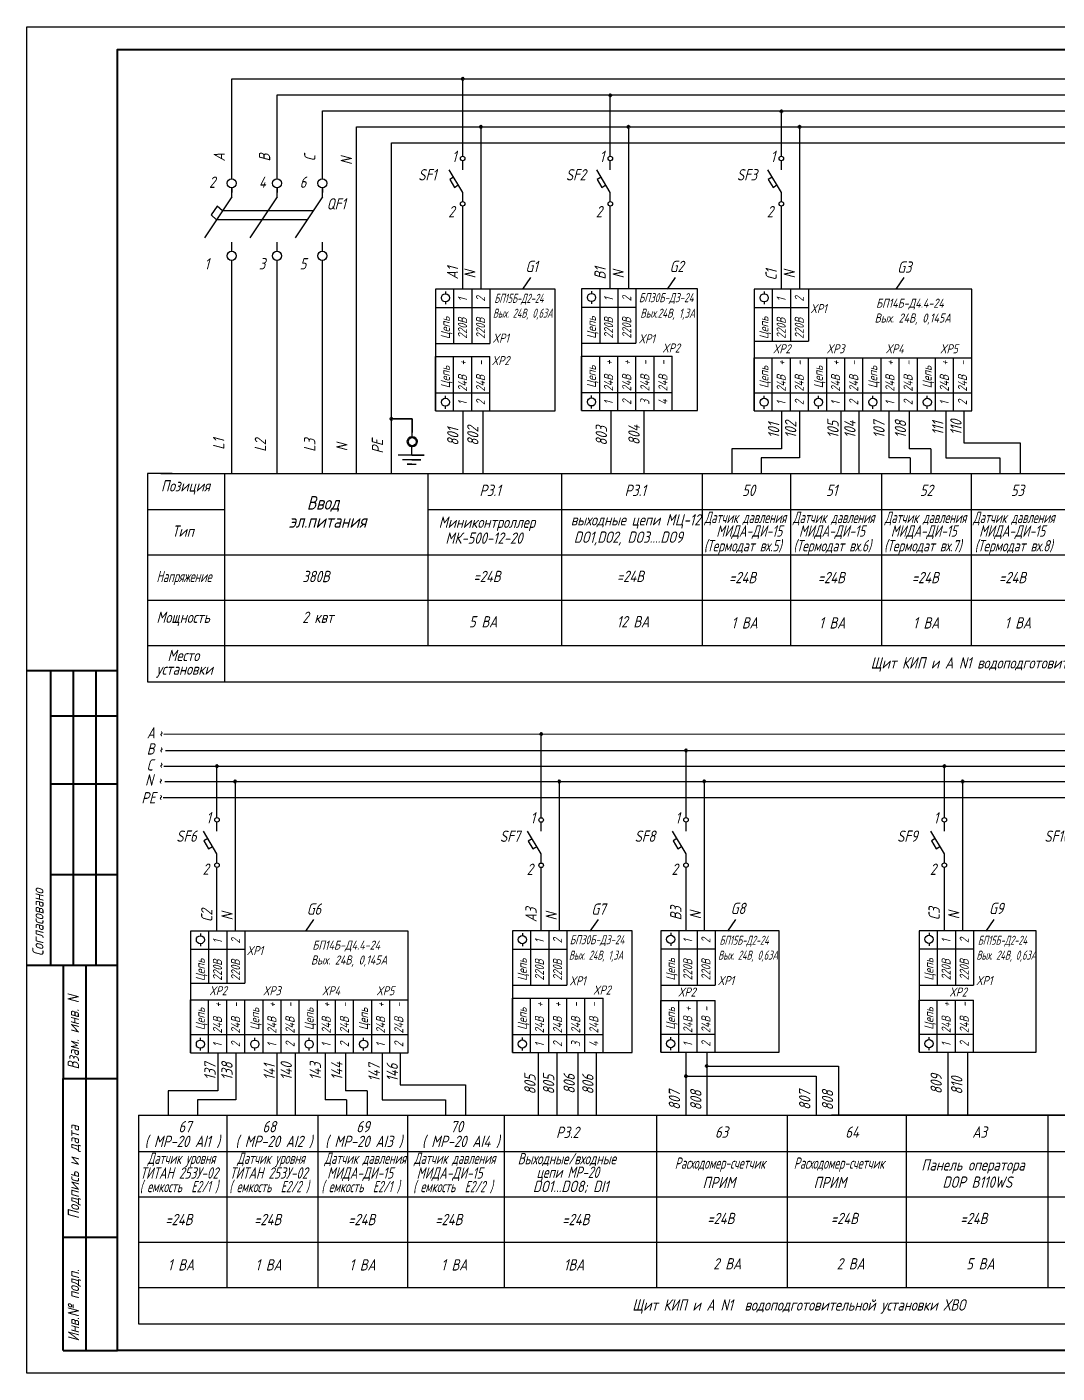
# Model space of a CAD drawing. Header units: millimetres. Extents: x 1 to 588, y 1 to 298.
# Drawn here: x 0.7 to 228, y 0.6 to 297.6 of the extents above; entities that cross this region are included whole.
import ezdxf

# ---------------------------------------------------------------- set-up
doc = ezdxf.new("R2010")
doc.units = ezdxf.units.MM
doc.layers.add('MAIN', color=7, linetype='Continuous', lineweight=50)
doc.styles.add('GOST тип А', font='GOST_A.TTF', dxfattribs={"oblique": 15})
doc.styles.get("Standard").update_dxf_attribs({"font": 'GOST_A.TTF', "oblique": 15, "height": 2.5})

msp = doc.modelspace()

# ---------------------------------------------------------------- linework, layer by layer
for p, q in [((0.73, 0.55), (0.73, 297.55)), ((0.73, 297.55), (588.46, 297.55)), ((96.87, 212.85), (96.87, 199.06)), ((101.29, 212.85), (101.29, 199.06)), ((129.52, 212.87), (129.52, 199.07)), ((136.85, 213), (136.85, 199.2)), ((122.3, 71.34), (122.3, 57.55)), ((146.13, 71.35), (146.13, 57.56)), ((150.7, 71.33), (150.7, 57.42)), ((203.88, 71.35), (203.88, 57.56)), ((208.27, 71.33), (208.27, 57.42)), ((113.51, 71.21), (113.51, 57.42)), ((117.64, 71.21), (117.64, 57.42)), ((126.29, 71.21), (126.29, 57.42)), ((174.88, 66.05), (174.88, 57.56)), ((179.77, 68.3), (179.77, 57.42)), ((588.46, 0.55), (0.73, 0.55))]:
    msp.add_line(p, q)
at = {"lineweight": 40}
msp.add_line((20.73, 5.55), (20.73, 292.55), dxfattribs=at)
at = {"linetype": 'Continuous'}
for p, q in [((96.87, 269.04), (96.88, 286.21)), ((129.43, 269.04), (129.44, 282.56)), ((167.18, 269.04), (167.18, 279.02)), ((100.87, 275.49), (100.87, 239.68)), ((133.43, 275.49), (133.43, 239.68)), ((171.18, 275.49), (171.18, 239.68)), ((96.87, 239.68), (96.87, 258.04)), ((129.43, 239.68), (129.43, 258.04)), ((167.18, 239.68), (167.18, 258.04)), ((114.18, 123.09), (114.18, 141.55)), ((146.14, 123.11), (146.14, 137.92)), ((203.14, 123.11), (203.14, 134.45)), ((46.65, 131.05), (46.65, 98.05)), ((118.18, 131.05), (118.18, 98.03)), ((150.17, 131.05), (150.17, 98.04)), ((207.17, 131.06), (207.17, 98.04)), ((42.65, 97.98), (42.65, 112.04)), ((114.18, 98.03), (114.18, 112.09)), ((146.14, 98.04), (146.14, 112.11)), ((203.14, 98.04), (203.14, 112.11))]:
    msp.add_line(p, q, dxfattribs=at)
at = {"lineweight": 30}
for p, q in [((96.87, 266.04), (96.87, 268.04)), ((129.43, 266.04), (129.43, 268.04)), ((167.18, 266.04), (167.18, 268.04)), ((96.87, 261.04), (93.87, 266.04)), ((94.86, 264.39), (94, 263.88)), ((129.43, 261.04), (126.43, 266.04)), ((127.42, 264.39), (126.56, 263.88)), ((167.18, 261.04), (164.18, 266.04)), ((165.16, 264.39), (164.3, 263.88)), ((94, 263.88), (95.03, 262.16)), ((95.03, 262.16), (95.89, 262.68)), ((126.56, 263.88), (127.59, 262.16)), ((127.59, 262.16), (128.45, 262.68)), ((164.3, 263.88), (165.33, 262.16)), ((165.33, 262.16), (166.19, 262.68)), ((96.87, 259.04), (96.87, 261.04)), ((129.43, 259.04), (129.43, 261.04)), ((167.18, 259.04), (167.18, 261.04)), ((93.06, 239.21), (93.06, 238.68)), ((125.29, 239.28), (125.29, 238.75)), ((163.37, 239.21), (163.37, 238.68)), ((93.06, 236.88), (93.06, 236.36)), ((125.29, 236.95), (125.29, 236.43)), ((163.37, 236.88), (163.37, 236.36)), ((93.06, 215.65), (93.06, 216.18)), ((93.06, 213.33), (93.06, 213.85)), ((125.29, 215.72), (125.29, 216.25)), ((125.29, 213.4), (125.29, 213.92)), ((163.37, 215.65), (163.37, 216.18)), ((163.37, 213.33), (163.37, 213.85)), ((175.37, 215.65), (175.37, 216.18)), ((175.37, 213.33), (175.37, 213.85)), ((187.37, 215.65), (187.37, 216.18)), ((187.37, 213.33), (187.37, 213.85)), ((199.37, 215.65), (199.37, 216.18)), ((199.37, 213.33), (199.37, 213.85)), ((42.65, 120.11), (42.65, 122.11)), ((114.18, 120.09), (114.18, 122.09)), ((146.14, 120.11), (146.14, 122.11)), ((203.14, 120.11), (203.14, 122.11)), ((42.65, 115.11), (39.65, 120.11)), ((114.18, 115.09), (111.18, 120.09)), ((146.14, 115.11), (143.14, 120.11)), ((203.14, 115.11), (200.14, 120.11)), ((40.64, 118.47), (39.78, 117.96)), ((39.78, 117.96), (40.81, 116.24)), ((40.81, 116.24), (41.66, 116.76)), ((112.16, 118.45), (111.3, 117.93)), ((111.3, 117.93), (112.33, 116.22)), ((112.33, 116.22), (113.19, 116.73)), ((144.13, 118.46), (143.27, 117.95)), ((143.27, 117.95), (144.3, 116.23)), ((144.3, 116.23), (145.16, 116.75)), ((201.13, 118.46), (200.27, 117.95)), ((200.27, 117.95), (201.3, 116.23)), ((201.3, 116.23), (202.16, 116.75)), ((42.65, 113.11), (42.65, 115.11)), ((114.18, 113.09), (114.18, 115.09)), ((146.14, 113.11), (146.14, 115.11)), ((203.14, 113.11), (203.14, 115.11)), ((39, 97.57), (39, 97.05)), ((39, 95.25), (39, 94.72)), ((110.03, 97.62), (110.03, 97.09)), ((110.03, 95.29), (110.03, 94.77)), ((142.76, 97.68), (142.76, 97.16)), ((142.76, 95.36), (142.76, 94.83)), ((199.76, 97.68), (199.76, 97.16)), ((199.76, 95.36), (199.76, 94.83)), ((39, 74.02), (39, 74.55)), ((51, 74.02), (51, 74.55)), ((63, 74.02), (63, 74.55)), ((75, 74.02), (75, 74.55)), ((110.03, 74.07), (110.03, 74.59)), ((142.76, 74.13), (142.76, 74.66)), ((199.76, 74.13), (199.76, 74.66)), ((39, 71.69), (39, 72.22)), ((51, 71.69), (51, 72.22)), ((63, 71.69), (63, 72.22)), ((75, 71.69), (75, 72.22)), ((110.03, 71.74), (110.03, 72.27)), ((142.76, 71.81), (142.76, 72.33)), ((199.76, 71.81), (199.76, 72.33))]:
    msp.add_line(p, q, dxfattribs=at)
at = {"linetype": 'Continuous', "lineweight": 30}
for p, q in [((90.87, 239.68), (90.87, 212.85)), ((117.3, 239.68), (90.87, 239.68)), ((117.3, 212.85), (117.3, 239.68)), ((123.1, 239.75), (123.1, 212.92)), ((148.69, 239.75), (123.1, 239.75)), ((148.69, 212.92), (148.69, 239.75)), ((161.18, 239.68), (161.18, 212.85)), ((209.18, 239.68), (161.18, 239.68)), ((209.18, 212.85), (209.18, 239.68)), ((90.87, 212.85), (117.3, 212.85)), ((123.1, 212.92), (148.69, 212.92)), ((161.18, 212.85), (209.18, 212.85)), ((36.81, 98.05), (36.81, 71.22)), ((84.81, 98.05), (36.81, 98.05)), ((84.81, 71.22), (84.81, 98.05)), ((107.84, 98.1), (107.84, 71.26)), ((134.25, 98.1), (107.84, 98.1)), ((134.25, 71.26), (134.25, 98.1)), ((140.57, 98.16), (140.57, 71.33)), ((166.67, 98.16), (140.57, 98.16)), ((166.67, 71.33), (166.67, 98.16)), ((197.57, 98.16), (197.57, 71.33)), ((223.42, 98.16), (197.57, 98.16)), ((223.42, 71.33), (223.42, 98.16)), ((140.57, 71.33), (166.67, 71.33)), ((197.57, 71.33), (223.42, 71.33)), ((36.81, 71.22), (84.81, 71.22)), ((107.84, 71.26), (134.25, 71.26))]:
    msp.add_line(p, q, dxfattribs=at)
at = {"lineweight": 30, "ltscale": 0.5}
for p, q in [((90.87, 239.68), (90.87, 227.68)), ((94.87, 239.68), (94.87, 227.68)), ((102.87, 239.68), (102.87, 227.68)), ((123.1, 239.75), (123.1, 227.75)), ((127.1, 239.75), (127.1, 227.75)), ((135.1, 239.75), (135.1, 227.75)), ((161.18, 239.68), (161.18, 228.19)), ((165.18, 239.68), (165.18, 228.19)), ((173.18, 239.68), (173.18, 228.19)), ((90.87, 235.68), (102.87, 235.68)), ((123.1, 235.75), (135.1, 235.75)), ((161.18, 235.68), (173.18, 235.68)), ((90.87, 227.68), (102.87, 227.68)), ((123.1, 227.75), (135.1, 227.75)), ((161.18, 228.19), (173.18, 228.19)), ((90.87, 212.85), (90.87, 224.85)), ((90.87, 224.85), (102.87, 224.85)), ((94.87, 212.85), (94.87, 224.85)), ((102.87, 212.85), (102.87, 224.85)), ((123.1, 212.92), (123.1, 224.92)), ((123.1, 224.92), (143.1, 224.92)), ((127.1, 212.92), (127.1, 224.92)), ((143.1, 212.92), (143.1, 224.92)), ((161.18, 212.85), (161.18, 224.51)), ((161.18, 224.51), (173.18, 224.51)), ((165.18, 212.85), (165.18, 224.51)), ((173.18, 212.85), (173.18, 224.51)), ((173.18, 212.85), (173.18, 224.51)), ((173.18, 224.51), (185.18, 224.51)), ((177.18, 212.85), (177.18, 224.51)), ((185.18, 212.85), (185.18, 224.51)), ((185.18, 212.85), (185.18, 224.51)), ((185.18, 224.51), (197.18, 224.51)), ((189.18, 212.85), (189.18, 224.51)), ((197.18, 212.85), (197.18, 224.51)), ((197.18, 212.85), (197.18, 224.51)), ((197.18, 224.51), (209.18, 224.51)), ((201.18, 212.85), (201.18, 224.51)), ((209.18, 212.85), (209.18, 224.51)), ((90.87, 216.85), (102.87, 216.85)), ((123.1, 216.92), (143.1, 216.92)), ((161.18, 216.85), (173.18, 216.85)), ((173.18, 216.85), (185.18, 216.85)), ((185.18, 216.85), (197.18, 216.85)), ((197.18, 216.85), (209.18, 216.85)), ((36.81, 98.05), (36.81, 86.56)), ((40.81, 98.05), (40.81, 86.56)), ((48.81, 98.05), (48.81, 86.56)), ((107.84, 98.1), (107.84, 86.1)), ((111.84, 98.1), (111.84, 86.1)), ((119.84, 98.1), (119.84, 86.1)), ((140.57, 98.16), (140.57, 86.16)), ((144.57, 98.16), (144.57, 86.16)), ((152.57, 98.16), (152.57, 86.16)), ((197.57, 98.16), (197.57, 86.16)), ((201.57, 98.16), (201.57, 86.16)), ((209.57, 98.16), (209.57, 86.16)), ((36.81, 94.05), (48.81, 94.05)), ((107.84, 94.1), (119.84, 94.1)), ((140.57, 94.16), (152.57, 94.16)), ((197.57, 94.16), (209.57, 94.16)), ((36.81, 86.56), (48.81, 86.56)), ((140.57, 86.16), (152.57, 86.16)), ((197.57, 86.16), (209.57, 86.16)), ((107.84, 86.1), (119.84, 86.1)), ((107.84, 71.26), (107.84, 83.26)), ((107.84, 83.26), (127.84, 83.26)), ((111.84, 71.26), (111.84, 83.26)), ((127.84, 71.26), (127.84, 83.26)), ((36.81, 71.22), (36.81, 82.88)), ((36.81, 82.88), (48.81, 82.88)), ((40.81, 71.22), (40.81, 82.88)), ((48.81, 71.22), (48.81, 82.88)), ((48.81, 71.22), (48.81, 82.88)), ((48.81, 82.88), (60.81, 82.88)), ((52.81, 71.22), (52.81, 82.88)), ((60.81, 71.22), (60.81, 82.88)), ((60.81, 71.22), (60.81, 82.88)), ((60.81, 82.88), (72.81, 82.88)), ((64.81, 71.22), (64.81, 82.88)), ((72.81, 71.22), (72.81, 82.88)), ((72.81, 71.22), (72.81, 82.88)), ((72.81, 82.88), (84.81, 82.88)), ((76.81, 71.22), (76.81, 82.88)), ((84.81, 71.22), (84.81, 82.88)), ((140.57, 71.33), (140.57, 82.76)), ((140.57, 82.76), (152.57, 82.76)), ((144.57, 71.33), (144.57, 82.76)), ((197.57, 71.33), (197.57, 82.83)), ((197.57, 82.83), (209.57, 82.83)), ((201.57, 71.33), (201.57, 82.83)), ((36.81, 75.22), (48.81, 75.22)), ((48.81, 75.22), (60.81, 75.22)), ((60.81, 75.22), (72.81, 75.22)), ((72.81, 75.22), (84.81, 75.22)), ((107.84, 75.26), (127.84, 75.26)), ((140.57, 75.33), (152.57, 75.33)), ((197.57, 75.33), (209.57, 75.33))]:
    msp.add_line(p, q, dxfattribs=at)
at = {"ltscale": 0.5}
for p, q in [((98.87, 239.68), (98.87, 227.68)), ((131.1, 239.75), (131.1, 227.75)), ((169.18, 239.68), (169.18, 228.19)), ((98.87, 212.85), (98.87, 224.85)), ((131.1, 212.92), (131.1, 224.92)), ((139.1, 212.92), (139.1, 224.92)), ((169.18, 212.85), (169.18, 224.51)), ((181.18, 212.85), (181.18, 224.51)), ((193.18, 212.85), (193.18, 224.51)), ((205.18, 212.85), (205.18, 224.51)), ((167.18, 212.85), (167.18, 204.46)), ((171.18, 212.85), (171.18, 202.46)), ((180.26, 212.85), (180.26, 199.06)), ((184.26, 212.85), (184.26, 199.06)), ((190.86, 212.85), (190.86, 202.46)), ((195.4, 212.85), (195.4, 204.46)), ((203.45, 212.85), (203.45, 202.46)), ((207.45, 212.85), (207.45, 205.78)), ((44.81, 98.05), (44.81, 86.56)), ((115.84, 98.1), (115.84, 86.1)), ((148.57, 98.16), (148.57, 86.16)), ((205.57, 98.16), (205.57, 86.16)), ((115.84, 71.26), (115.84, 83.26)), ((123.84, 71.26), (123.84, 83.26)), ((44.81, 71.22), (44.81, 82.88)), ((56.81, 71.22), (56.81, 82.88)), ((68.81, 71.22), (68.81, 82.88)), ((80.81, 71.22), (80.81, 82.88)), ((148.57, 71.33), (148.57, 82.76)), ((205.57, 71.33), (205.57, 82.83)), ((42.81, 71.22), (42.81, 62.83)), ((46.81, 71.22), (46.81, 60.83)), ((55.89, 71.22), (55.89, 57.42)), ((59.89, 71.22), (59.89, 57.42)), ((66.49, 71.22), (66.49, 60.83)), ((71.04, 71.22), (71.04, 62.83)), ((79.08, 71.22), (79.08, 60.83)), ((83.08, 71.22), (83.08, 64.14))]:
    msp.add_line(p, q, dxfattribs=at)
at = {"lineweight": -3, "ltscale": 0.5}
for p, q in [((135.1, 212.92), (135.1, 224.92)), ((119.84, 71.26), (119.84, 83.26)), ((152.57, 71.33), (152.57, 82.76)), ((209.57, 71.33), (209.57, 82.83))]:
    msp.add_line(p, q, dxfattribs=at)
at = {"color": 7, "linetype": 'Continuous', "lineweight": 30}
for p, q in [((88.37, 203.07), (82.62, 203.07)), ((87.62, 202.07), (83.62, 202.07)), ((85.62, 203.07), (88.37, 203.07)), ((85.62, 202.07), (87.62, 202.07)), ((84.62, 201.07), (86.62, 201.07)), ((85.62, 201.07), (84.62, 201.07))]:
    msp.add_line(p, q, dxfattribs=at)
at = {"lineweight": 50, "ltscale": 0.5}
for centre in [(96.88, 286.09), (129.44, 282.46), (167.18, 278.93), (100.87, 275.49), (133.43, 275.49), (171.18, 275.49), (81.13, 211.07), (114.18, 141.55), (146.14, 137.92), (42.65, 134.44), (203.14, 134.45), (46.65, 131.05), (118.18, 131.05), (150.15, 131.1), (207.17, 131.06), (150.7, 68.3), (146.13, 66.05)]:
    msp.add_circle(centre, 0.208, dxfattribs=at)
for centre in [(96.87, 268.54), (129.43, 268.54), (167.18, 268.54), (96.87, 258.54), (129.43, 258.54), (167.18, 258.54), (42.65, 122.61), (114.18, 122.59), (146.14, 122.61), (203.14, 122.61), (42.65, 112.61), (114.18, 112.59), (146.14, 112.61), (203.14, 112.61)]:
    msp.add_circle(centre, 0.5)
at = {"linetype": 'Continuous', "lineweight": 30}
for centre in [(93.06, 237.78), (125.29, 237.85), (163.37, 237.78), (93.06, 214.75), (125.29, 214.82), (163.37, 214.75), (175.37, 214.75), (187.37, 214.75), (199.37, 214.75), (39, 96.15), (110.03, 96.19), (142.76, 96.26), (199.76, 96.26), (39, 73.12), (51, 73.12), (63, 73.12), (75, 73.12), (110.03, 73.17), (142.76, 73.23), (199.76, 73.23)]:
    msp.add_circle(centre, 0.9, dxfattribs=at)
at = {"layer": 'MAIN', "color": 7, "linetype": 'Continuous', "lineweight": -3}
for p, q in [((0.73, 297.55), (562.7, 297.55)), ((111.81, 242.29), (110.03, 239.68)), ((143.78, 242.29), (142, 239.68)), ((194.23, 242.29), (192.45, 239.68)), ((207.45, 205.78), (219.85, 205.78)), ((219.85, 205.78), (219.85, 199.05)), ((167.18, 204.46), (156.23, 204.46)), ((156.23, 204.46), (156.23, 199.04)), ((171.18, 202.46), (162.75, 202.46)), ((162.75, 202.46), (162.75, 199.03)), ((195.57, 202.46), (190.86, 202.46)), ((200.14, 204.46), (195.4, 204.46)), ((195.57, 202.46), (195.57, 199.06)), ((200.14, 204.46), (200.14, 199.06)), ((203.45, 202.46), (215.41, 202.46)), ((215.41, 202.46), (215.41, 199.07)), ((27.3, 199.06), (27.3, 153.06)), ((32.8, 199.06), (27.3, 199.06)), ((30.3, 199.06), (387.53, 199.05)), ((44.3, 199.05), (44.3, 153.05)), ((89.18, 199.05), (89.18, 161.06)), ((89.18, 199.05), (89.18, 161.06)), ((118.67, 199.06), (118.67, 161.06)), ((149.73, 199.06), (149.73, 161.06)), ((169.21, 199.06), (169.21, 161.06)), ((189.24, 199.06), (189.24, 160.96)), ((209.02, 199.06), (209.02, 160.95)), ((27.3, 191.06), (44.3, 191.06)), ((89.18, 191.05), (387.53, 191.06)), ((387.53, 181.02), (27.3, 181.02)), ((27.3, 171.06), (387.53, 171.06)), ((27.3, 161.06), (387.53, 161.06)), ((27.3, 153.06), (387.53, 153.06)), ((42.65, 123.11), (42.65, 134.44)), ((63.95, 100.65), (62.17, 98.05)), ((126.73, 100.63), (124.95, 98.02)), ((157.09, 100.65), (155.3, 98.04)), ((214.09, 100.65), (212.3, 98.04)), ((146.13, 66.05), (174.88, 66.05)), ((150.7, 68.3), (179.77, 68.3)), ((42.81, 62.83), (31.86, 62.83)), ((31.86, 62.83), (31.86, 57.4)), ((75.77, 62.83), (71.04, 62.83)), ((75.77, 62.83), (75.77, 57.42)), ((83.08, 64.14), (97.48, 64.14)), ((97.48, 64.14), (97.48, 57.41)), ((46.81, 60.83), (38.39, 60.83)), ((38.39, 60.83), (38.39, 57.4)), ((71.21, 60.83), (66.49, 60.83)), ((71.21, 60.83), (71.21, 57.42)), ((79.08, 60.83), (93.04, 60.83)), ((93.04, 60.83), (93.04, 57.43)), ((25.36, 57.43), (385.89, 57.42)), ((25.36, 57.43), (25.36, 19.43)), ((25.36, 57.43), (25.36, 21.02)), ((25.36, 57.42), (25.36, 19.42)), ((25.36, 57.42), (25.36, 19.42)), ((44.84, 57.42), (44.84, 19.42)), ((64.88, 57.42), (64.88, 19.33)), ((84.66, 57.42), (84.66, 19.32)), ((106.02, 57.42), (106.02, 19.42)), ((139.65, 57.41), (139.65, 19.4)), ((168.48, 57.42), (168.48, 19.42)), ((287.2, 57.42), (178.23, 57.42)), ((194.73, 57.42), (194.73, 19.42)), ((225.98, 57.42), (225.98, 19.42)), ((225.98, 57.42), (225.98, 19.42)), ((25.36, 49.43), (385.89, 49.42)), ((25.36, 39.43), (385.89, 39.42)), ((25.36, 29.43), (385.89, 29.42)), ((25.36, 21.02), (25.36, 11.42)), ((25.36, 19.43), (385.89, 19.42)), ((25.36, 11.42), (385.89, 11.42))]:
    msp.add_line(p, q, dxfattribs=at)
at = {"layer": 'MAIN', "color": 7, "linetype": 'Continuous', "lineweight": 30}
for p, q in [((45.9, 264.05), (45.91, 286.09)), ((45.91, 286.09), (366.32, 286.09)), ((55.9, 264.05), (55.91, 282.56)), ((55.91, 282.56), (366.32, 282.56)), ((65.9, 264.05), (65.91, 279.02)), ((65.91, 279.02), (366.32, 279.02)), ((73.4, 199.05), (73.41, 275.48)), ((73.41, 275.48), (366.41, 275.49)), ((81.13, 199.11), (81.13, 271.95)), ((81.13, 271.95), (366.32, 271.95)), ((45.9, 262.05), (45.9, 261.05)), ((45.9, 260.05), (45.9, 262.05)), ((55.9, 262.05), (55.9, 261.05)), ((55.9, 260.05), (55.9, 262.05)), ((65.9, 260.05), (65.9, 262.05)), ((65.9, 262.05), (65.9, 261.05)), ((45.9, 260.05), (39.9, 251.05)), ((55.9, 260.05), (49.9, 251.05)), ((65.9, 260.05), (59.9, 251.05)), ((42.69, 258.04), (41.39, 256.1)), ((42.58, 255.02), (41.39, 256.1)), ((43.89, 256.99), (42.69, 258.04)), ((43.9, 257.05), (63.9, 257.05)), ((42.54, 255.05), (62.54, 255.05)), ((45.9, 248.05), (45.9, 250.05)), ((55.9, 248.05), (55.9, 250.05)), ((65.9, 248.05), (65.9, 250.05)), ((85.62, 203.09), (85.62, 205.08)), ((30.9, 141.55), (357.79, 141.56)), ((31.27, 137.92), (363.79, 137.93)), ((30.9, 134.44), (370.79, 134.45)), ((31.13, 131.05), (293.26, 131.06)), ((30.78, 127.51), (374.62, 127.52))]:
    msp.add_line(p, q, dxfattribs=at)
at = {"layer": 'MAIN', "color": 7, "linetype": 'Continuous', "lineweight": -2}
for p, q in [((85.72, 211.07), (81.13, 211.07)), ((81.13, 211.07), (85.72, 211.07)), ((85.72, 207.07), (85.72, 211.07)), ((85.72, 211.07), (85.72, 208.07))]:
    msp.add_line(p, q, dxfattribs=at)
at = {"layer": 'MAIN', "color": 7, "linetype": 'Continuous', "lineweight": 40}
for p, q in [((0.72, 155.55), (20.72, 155.55)), ((5.92, 155.55), (5.92, 90.55)), ((10.92, 155.55), (10.92, 90.55)), ((15.92, 155.55), (15.92, 90.55)), ((5.92, 145.55), (20.72, 145.55)), ((5.92, 130.55), (20.72, 130.55)), ((5.92, 110.55), (20.72, 110.55)), ((0.72, 90.55), (20.72, 90.55)), ((8.72, 90.54), (8.72, 65.54)), ((13.72, 90.54), (13.72, 5.54)), ((8.72, 65.54), (20.72, 65.54)), ((8.72, 5.54), (8.72, 65.54)), ((8.72, 30.54), (20.72, 30.54)), ((8.72, 5.54), (20.72, 5.54))]:
    msp.add_line(p, q, dxfattribs=at)
msp.add_lwpolyline([(20.73, 5.55), (20.73, 292.55), (583.46, 292.55), (583.46, 5.55)], close=True, dxfattribs=at)
at = {"layer": 'MAIN', "color": 7, "linetype": 'Continuous', "lineweight": 30}
for points in [[(45.9, 199.05), (45.9, 246.05)], [(55.9, 199.05), (55.9, 246.05)], [(65.9, 199.05), (65.9, 246.05)]]:
    msp.add_lwpolyline(points, dxfattribs=at)
for centre in [(45.9, 263.05), (55.9, 263.05), (65.9, 263.05), (45.9, 247.05), (55.9, 247.05), (65.9, 247.05)]:
    msp.add_circle(centre, 1, dxfattribs=at)
at = {"layer": 'MAIN', "color": 7, "linetype": 'Continuous', "lineweight": 50}
msp.add_circle((85.72, 206.07), 1, dxfattribs=at)

# ---------------------------------------------------------------- texts
at = {"color": 7, "linetype": 'Continuous', "oblique": 15}
for s, p in [('А1', (95.87, 241.82)), ('N', (99.71, 242.06)), ('В1', (128.43, 241.82)), ('N', (132.44, 242.06)), ('С1', (166.18, 241.67)), ('N', (170.18, 242.06)), ('C2', (41.65, 100.04)), ('N', (46.13, 100.43)), ('А3', (113.18, 100.02)), ('N', (117.66, 100.4)), ('В3', (145.14, 100.43)), ('N', (149.46, 100.67)), ('C3', (202.14, 100.43)), ('N', (206.46, 100.67))]:
    msp.add_text(s, height=2.5, rotation=90, dxfattribs=at).set_placement(p)
at = {"linetype": 'Continuous', "oblique": 15}
for s, p in [('1', (97.82, 236.95)), ('2', (101.82, 236.95)), ('1', (168.13, 236.95)), ('2', (172.13, 236.95)), ('Цепь', (94.03, 228.68)), ('220В', (97.82, 228.74)), ('220В', (101.82, 228.74)), ('Цепь', (164.33, 228.68)), ('220В', (168.13, 228.74)), ('220В', (172.13, 228.74)), ('Цепь', (94.03, 217.84)), ('24В  +', (97.82, 217.1)), ('24В  -', (101.82, 217.1)), ('Цепь', (164.33, 217.84)), ('24В  +', (168.13, 217.1)), ('24В  -', (172.13, 217.1)), ('Цепь', (176.33, 217.84)), ('24В  +', (180.13, 217.1)), ('24В  -', (184.13, 217.1)), ('Цепь', (188.33, 217.84)), ('24В  +', (192.13, 217.1)), ('24В  -', (196.13, 217.1)), ('Цепь', (200.33, 217.84)), ('24В  +', (204.13, 217.1)), ('24В  -', (208.13, 217.1)), ('1', (97.82, 214.11)), ('2', (101.82, 214.11)), ('1', (168.13, 214.11)), ('2', (172.13, 214.11)), ('1', (180.13, 214.11)), ('2', (184.13, 214.11)), ('1', (192.13, 214.11)), ('2', (196.13, 214.11)), ('1', (204.13, 214.11)), ('2', (208.13, 214.11)), ('1', (43.76, 95.31)), ('2', (47.76, 95.31)), ('1', (147.52, 95.42)), ('2', (151.52, 95.42)), ('1', (204.52, 95.42)), ('2', (208.52, 95.42)), ('Цепь', (143.73, 87.16)), ('220В', (147.52, 87.22)), ('220В', (151.52, 87.22)), ('Цепь', (200.73, 87.16)), ('220В', (204.52, 87.22)), ('220В', (208.52, 87.22)), ('Цепь', (39.97, 87.04)), ('220В', (43.76, 87.11)), ('220В', (47.76, 87.11)), ('Цепь', (39.97, 76.21)), ('24В  +', (43.76, 75.47)), ('24В  -', (47.76, 75.47)), ('Цепь', (51.97, 76.21)), ('24В  +', (55.76, 75.47)), ('24В  -', (59.76, 75.47)), ('Цепь', (63.97, 76.21)), ('24В  +', (67.76, 75.47)), ('24В  -', (71.76, 75.47)), ('Цепь', (75.97, 76.21)), ('24В  +', (79.76, 75.47)), ('24В  -', (83.76, 75.47)), ('Цепь', (200.73, 76.32)), ('24В  +', (204.52, 75.58)), ('24В  -', (208.52, 75.58)), ('1', (43.76, 72.48)), ('2', (47.76, 72.48)), ('1', (55.76, 72.48)), ('2', (59.76, 72.48)), ('1', (67.76, 72.48)), ('2', (71.76, 72.48)), ('1', (79.76, 72.48)), ('2', (83.76, 72.48)), ('1', (204.52, 72.59)), ('2', (208.52, 72.59))]:
    msp.add_text(s, height=2, rotation=90, dxfattribs=at).set_placement(p)
at = {"color": 7, "linetype": 'Continuous', "oblique": 15, "width": 0.8}
for p in [(103.84, 236.68), (153.52, 95.04), (210.52, 95.04)]:
    msp.add_text('БП15Б-Д2-24', height=2, dxfattribs=at).set_placement(p)
at = {"linetype": 'Continuous', "style": 'GOST тип А', "oblique": 15}
for s, p in [('1', (130.05, 237.02)), ('2', (134.05, 237.02)), ('Цепь', (126.25, 228.75)), ('220В', (130.05, 228.81)), ('220В', (134.05, 228.81)), ('Цепь', (126.25, 217.91)), ('24В  +', (130.05, 217.17)), ('24В  +', (134.05, 217.17)), ('24В  -', (138.05, 217.17)), ('24В  -', (142.05, 217.17)), ('1', (130.05, 214.18)), ('2', (134.05, 214.18)), ('3', (138.05, 214.18)), ('4', (142.05, 214.18)), ('1', (114.79, 95.36)), ('2', (118.79, 95.36)), ('Цепь', (111, 87.09)), ('220В', (114.79, 87.16)), ('220В', (118.79, 87.16)), ('Цепь', (111, 76.26)), ('24В  +', (114.79, 75.51)), ('24В  +', (118.79, 75.51)), ('24В  -', (122.79, 75.51)), ('24В  -', (126.79, 75.51)), ('Цепь', (143.73, 76.32)), ('24В +', (147.52, 75.58)), ('24В -', (151.52, 75.58)), ('1', (114.79, 72.53)), ('2', (118.79, 72.53)), ('3', (122.79, 72.53)), ('4', (126.79, 72.53)), ('1', (147.52, 72.59)), ('2', (151.52, 72.59))]:
    msp.add_text(s, height=2, rotation=90, dxfattribs=at).set_placement(p)
at = {"color": 7, "linetype": 'Continuous', "style": 'GOST тип А', "oblique": 15, "width": 0.9}
for p in [(135.74, 236.82), (120.48, 95.16)]:
    msp.add_text('БП30Б-Д3-24', height=2, dxfattribs=at).set_placement(p)
at = {"color": 7, "linetype": 'Continuous', "oblique": 15}
for s, p in [('БП14Б-Д4.4-24', (188.07, 235.6)), ('XP1', (173.58, 234.4)), ('XP1', (103.46, 227.89)), ('XP2', (165.3, 225.54)), ('XP3', (177.16, 225.54)), ('XP4', (190.17, 225.54)), ('XP5', (202.17, 225.54)), ('XP2', (103.27, 222.94)), ('БП14Б-Д4.4-24', (63.7, 93.97)), ('XP1', (49.21, 92.77)), ('XP1', (153.14, 86.16)), ('XP1', (210.14, 86.16)), ('XP2', (40.94, 83.91)), ('XP3', (52.79, 83.91)), ('XP4', (65.81, 83.91)), ('XP5', (77.81, 83.91)), ('XP2', (204.21, 83.62))]:
    msp.add_text(s, height=2, dxfattribs=at).set_placement(p)
at = {"color": 7, "linetype": 'Continuous', "style": 'GOST тип А', "oblique": 15}
for s, p in [('XP1', (135.67, 227.75)), ('XP2', (140.9, 225.71)), ('XP1', (120.41, 86.1)), ('XP2', (125.64, 84.06)), ('XP2', (144.37, 83.62))]:
    msp.add_text(s, height=2, dxfattribs=at).set_placement(p)
at = {"layer": 'MAIN', "color": 7, "linetype": 'Continuous', "lineweight": 30, "oblique": 15}
for s, p in [('A', (44.39, 267.88)), ('B', (54.39, 267.88)), ('C', (64.39, 267.88)), ('L1', (44.26, 204.28)), ('L2', (53.48, 203.82)), ('L3', (64.35, 203.82))]:
    msp.add_text(s, height=2.5, rotation=90, dxfattribs=at).set_placement(p)
at = {"layer": 'MAIN', "color": 7, "linetype": 'Continuous', "lineweight": 50, "style": 'GOST тип А', "oblique": 15}
msp.add_text('N', height=2.5, rotation=90, dxfattribs=at).set_placement((72.45, 267.1))
at = {"layer": 'MAIN', "color": 7, "linetype": 'Continuous', "lineweight": -3, "oblique": 15}
for s, height, p in [('1', 2.5, (94.5, 267.74)), ('1', 2.5, (127.07, 267.74)), ('1', 2.5, (164.81, 267.74)), ('SF1', 2.5, (87.05, 263.69)), ('SF2', 2.5, (119.62, 263.69)), ('SF3', 2.5, (157.36, 263.69)), ('2', 2.5, (93.68, 255.55)), ('2', 2.5, (126.24, 255.55)), ('2', 2.5, (163.98, 255.55)), ('G1', 2.5, (110.71, 243.46)), ('G2', 2.5, (142.52, 243.46)), ('G3', 2.5, (192.75, 243.31)), ('Вых. 24В, 0,145А', 2, (187.75, 232.33)), ('Позиция', 2.5, (30.3, 195.06)), ('53', 2.5, (217.82, 194.06)), ('Ввод', 3, (62.48, 191.05)), ('Тип', 2.5, (32.73, 185.05)), ('эл.питания', 3, (58.48, 187.05)), ('380В', 2.5, (61.48, 175.05)), ('=24В', 2.5, (130.88, 175.08)), ('=24В', 2.5, (155.63, 174.82)), ('=24В', 2.5, (175.21, 174.82)), ('=24В', 2.5, (195.95, 174.82)), ('=24В', 2.5, (215.19, 174.82)), ('Мощность', 2.5, (29.3, 166.06)), ('2 квт', 2.5, (61.48, 166.05)), ('12 ВА', 2.5, (130.85, 165.08)), ('1 ВА', 2.5, (156.16, 164.82)), ('1 ВА', 2.5, (175.49, 164.82)), ('1 ВА', 2.5, (196.23, 164.82)), ('1 ВА', 2.5, (216.47, 164.82)), ('Место', 2.5, (31.73, 157.63)), ('Щит КИП и А N1 водоподготовительной установки ХВО  ', 2.5, (186.89, 155.99)), ('установки', 2.5, (29.3, 154.63)), ('1', 2.5, (40.28, 121.82)), ('1', 2.5, (111.81, 121.8)), ('1', 2.5, (143.77, 121.81)), ('1', 2.5, (200.77, 121.81)), ('SF6', 2.5, (33.67, 117.77)), ('SF7', 2.5, (105.08, 117.75)), ('SF8', 2.5, (134.79, 117.76)), ('SF9', 2.5, (192.71, 117.76)), ('SF10', 2.5, (225.21, 117.76)), ('2', 2.5, (39.46, 110.48)), ('2', 2.5, (110.98, 110.45)), ('2', 2.5, (142.95, 110.47)), ('2', 2.5, (199.95, 110.47)), ('G6', 2.5, (62.46, 101.68)), ('G7', 2.5, (125.25, 101.66)), ('G8', 2.5, (155.99, 101.82)), ('G9', 2.5, (212.99, 101.82)), ('Вых. 24В, 0,145А', 2, (63.39, 90.69)), ('63', 2.5, (152.53, 52.47)), ('64', 2.5, (181.28, 52.47)), ('А3', 2.5, (209.28, 52.47)), ('Панель оператора', 2.5, (198.05, 45.23)), ('DO1...DO8; DI1', 2.5, (112.36, 40.49)), ('ПРИМ', 2.5, (149.79, 41.34)), ('ПРИМ', 2.5, (174.29, 41.34)), ('DOP B110WS', 2.5, (202.73, 41.44)), ('=24В', 2.5, (31.27, 33.18)), ('=24В', 2.5, (50.85, 33.18)), ('=24В', 2.5, (71.59, 33.18)), ('=24В', 2.5, (90.82, 33.18)), ('=24В', 2.5, (118.84, 33.18)), ('=24В', 2.5, (150.84, 33.41)), ('=24В', 2.5, (178.09, 33.41)), ('=24В', 2.5, (206.66, 33.41)), ('1 ВА', 2.5, (31.8, 23.18)), ('1 ВА', 2.5, (51.13, 23.18)), ('1 ВА', 2.5, (71.87, 23.18)), ('1 ВА', 2.5, (92.1, 23.18)), ('1ВА', 2.5, (119.17, 23.18)), ('2 ВА', 2.5, (152.13, 23.41)), ('2 ВА', 2.5, (179.38, 23.41)), ('5 ВА', 2.5, (207.95, 23.41)), ('Щит КИП и А N1  водоподготовительной установки ХВО  ', 2.5, (134.28, 14.33))]:
    msp.add_text(s, height=height, dxfattribs=at).set_placement(p)
at = {"layer": 'MAIN', "color": 7, "linetype": 'Continuous', "lineweight": 30, "oblique": 15}
for s, p in [('2', (40.9, 262.05)), ('4', (51.9, 262.05)), ('6', (60.9, 262.05)), ('QF1', (66.85, 257.26)), ('1', (39.9, 244.05)), ('3', (51.9, 244.05)), ('5', (60.9, 244.05))]:
    msp.add_text(s, height=2.5, dxfattribs=at).set_placement(p)
at = {"layer": 'MAIN', "color": 7, "linetype": 'Continuous', "lineweight": -3, "oblique": 15}
for s, height, width, p in [('Вых. 24В, 0,63А', 2, 0.8, (103.53, 233.4)), ('Датчик давления', 2.5, 0.8, (150.24, 188.09)), ('Датчик давления', 2.5, 0.8, (169.74, 188.09)), ('Датчик давления', 2.5, 0.8, (189.99, 188.09)), ('Датчик давления', 2.5, 0.8, (209.49, 188.09)), ('МИДА-ДИ-15', 2.5, 0.9, (152.83, 185.09)), ('МИДА-ДИ-15', 2.5, 0.9, (171.08, 185.09)), ('МИДА-ДИ-15', 2.5, 0.9, (191.33, 185.09)), ('МИДА-ДИ-15', 2.5, 0.9, (210.83, 185.09)), ('(Термодат вх.5)', 2.5, 0.9, (150.08, 181.84)), ('(Термодат вх.6)', 2.5, 0.9, (169.83, 181.84)), ('(Термодат вх.7)', 2.5, 0.9, (189.83, 181.84)), ('(Термодат вх.8)', 2.5, 0.9, (209.83, 181.84)), ('Напряжение', 2.5, 0.8, (29.3, 175.06)), ('Вых. 24В, 1,3А', 2, 0.8, (120.3, 91.76)), ('Вых. 24В, 0,63А', 2, 0.8, (153.21, 91.76)), ('Вых. 24В, 0,63А', 2, 0.8, (210.21, 91.76)), ('Датчик уровня', 2.5, 0.8, (27.37, 46.7)), ('Датчик уровня', 2.5, 0.8, (47.12, 46.7)), ('Датчик давления', 2.5, 0.8, (66.37, 46.7)), ('Датчик давления', 2.5, 0.8, (86.12, 46.7)), ('Выходные/входные  ', 2.5, 0.9, (109.01, 46.61)), ('Расходомер-счетчик', 2.5, 0.8, (143.67, 45.63)), ('Расходомер-счетчик', 2.5, 0.8, (169.92, 45.63)), ('ТИТАН 253У-02', 2.5, 0.9, (25.71, 43.45)), ('ТИТАН 253У-02', 2.5, 0.9, (45.46, 43.45)), ('МИДА-ДИ-15', 2.5, 0.9, (66.96, 43.45)), ('МИДА-ДИ-15', 2.5, 0.9, (86.71, 43.45)), (' цепи МР-20', 2.5, 0.9, (112.01, 43.61)), ('( емкость  Е2/1 )', 2.5, 0.8, (25.62, 40.45)), ('( емкость  Е2/2 )', 2.5, 0.8, (45.35, 40.45)), ('( емкость  Е2/1 )', 2.5, 0.8, (65.68, 40.45)), ('( емкость  Е2/2 )', 2.5, 0.8, (85.92, 40.45))]:
    msp.add_text(s, height=height, dxfattribs=dict(at, width=width)).set_placement(p)
at = {"layer": 'MAIN', "color": 7, "linetype": 'Continuous', "lineweight": -3, "style": 'GOST тип А', "oblique": 15, "width": 0.9}
msp.add_text('Вых.24В, 1,3А', height=2, dxfattribs=at).set_placement((136.05, 233.4))
at = {"layer": 'MAIN', "color": 7, "linetype": 'Continuous', "lineweight": -3, "oblique": 15}
for s, p in [('102', (170.47, 206.79)), ('105', (179.81, 206.79)), ('107', (189.96, 206.79)), ('108', (194.7, 206.79)), ('110', (206.94, 207.46)), ('801', (95.93, 205.16)), ('802', (100.35, 205.16)), ('803', (128.7, 205.17)), ('804', (135.91, 205.31)), ('101', (166.72, 206.79)), ('104', (183.55, 206.79)), ('111', (202.92, 207.46)), ('~', (31.72, 140.57)), ('~', (31.72, 137)), ('~', (31.72, 133.61)), ('~', (31.58, 130.1)), ('~', (31.6, 126.51)), ('Согласовано', (4.39, 92.55)), ('Взам. инв. N', (12.2, 67.54)), ('137', (42.36, 65.15)), ('138', (46.1, 65.15)), ('141', (55.44, 65.15)), ('140', (59.19, 65.15)), ('143', (65.6, 65.15)), ('144', (70.34, 65.15)), ('147', (78.56, 64.83)), ('146', (82.57, 64.83)), ('805', (112.95, 62.02)), ('805', (117.07, 62.02)), ('806', (121.61, 62.15)), ('806', (125.73, 62.02)), ('809', (202.58, 62.11)), ('810', (207.11, 62)), ('807', (144.83, 58.61)), ('808', (149.55, 58.5)), ('807', (173.58, 58.61)), ('808', (178.61, 58.5)), ('Подпись и дата', (12.24, 34.54)), ('Инв.№ подп.', (12.24, 7.54))]:
    msp.add_text(s, height=2.5, rotation=90, dxfattribs=at).set_placement(p)
at = {"layer": 'MAIN', "color": 7, "linetype": 'Continuous', "lineweight": 50, "oblique": 15}
for s, p in [('N', (71.46, 203.92)), ('PE', (79.32, 203.42))]:
    msp.add_text(s, height=2.5, rotation=90, dxfattribs=at).set_placement(p)
at = {"layer": 'MAIN', "color": 7, "linetype": 'Continuous', "lineweight": -3, "style": 'GOST тип А', "oblique": 15}
for s, p in [('Р3.1', (100.57, 194.06)), ('Р3.1', (132.6, 194.06)), ('50', (158.52, 194.06)), ('51', (177.05, 194.06)), ('52', (197.75, 194.06)), ('=24В', (99.25, 175.06)), ('5 ВА', (98.25, 165.06)), ('67', (34.15, 53.67)), ('68', (52.68, 53.67)), ('69', (73.39, 53.67)), ('70', (94.14, 53.67)), ('Р3.2', (117.46, 52.42)), ('( МР-20 AI1 )', (26.71, 50.42)), ('( МР-20 AI2 )', (46.74, 50.42)), ('( МР-20 AI3 )', (66.52, 50.42)), ('( МР-20 AI4 )', (87.89, 50.42))]:
    msp.add_text(s, height=2.5, dxfattribs=at).set_placement(p)
at = {"layer": 'MAIN', "color": 7, "linetype": 'Continuous', "lineweight": 50, "style": 'GOST тип А', "oblique": 15}
for s, p in [('Миниконтроллер ', (91.57, 187.02)), ('МК-500-12-20', (93.05, 183.52))]:
    msp.add_text(s, height=2.5, dxfattribs=at).set_placement(p)
at = {"layer": 'MAIN', "color": 7, "linetype": 'Continuous', "lineweight": 50, "oblique": 15}
for s, p in [('выходные цепи МЦ-12', (120.72, 187.56)), ('DO1,DО2, DO3....DO9', (121.39, 183.73)), ('А', (27.16, 140.56)), ('В', (27.16, 137.02)), ('С', (27.16, 133.49)), ('N', (26.79, 130.15)), ('PE', (25.98, 126.23))]:
    msp.add_text(s, height=2.5, dxfattribs=at).set_placement(p)

doc.saveas('drawing.dxf')
